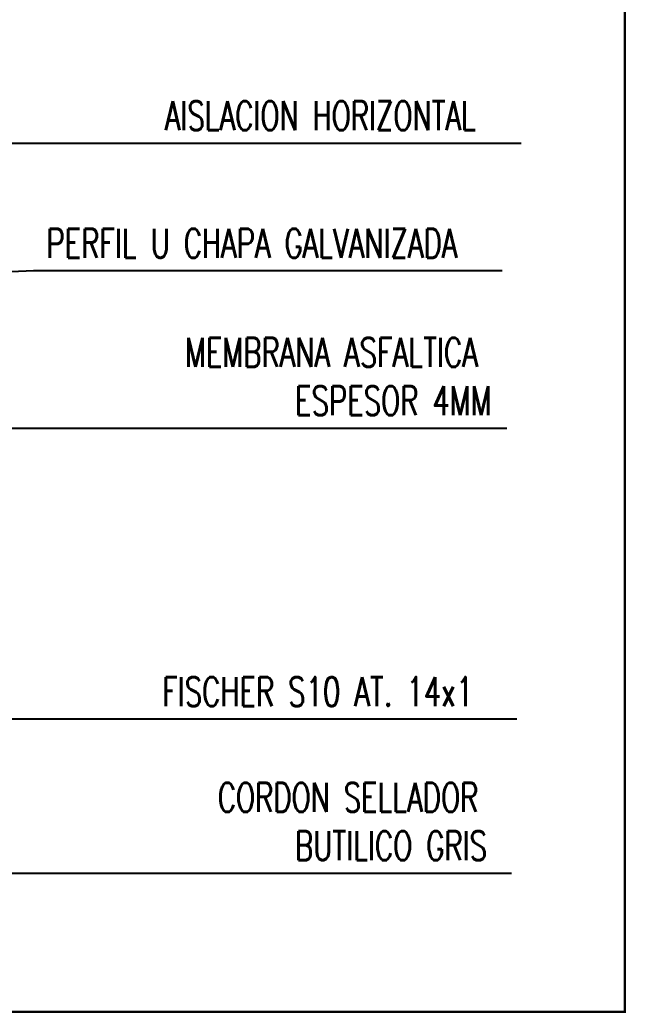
# Model space of a CAD drawing. Header units: millimetres. Extents: x -579 to 213, y -67 to 509.
# Drawn here: x -492.9 to -469.16, y 243.42 to 282.28 of the extents above; entities that cross this region are included whole.
import ezdxf

# ---------------------------------------------------------------- set-up
doc = ezdxf.new("R2010")
doc.units = ezdxf.units.MM
doc.header["$LTSCALE"] = 0.1
for name, color, linetype in [('D-01', 1, 'Continuous'), ('D-CUADRO', 252, 'Continuous'), ('D-TXT', 7, 'Continuous')]:
    doc.layers.add(name, color=color, linetype=linetype)
doc.styles.add('ROMANS', font='romans.shx', dxfattribs={"width": 0.7})
doc.dimstyles.new('FLECHAS-DET-1-5', dxfattribs={"dimscale": 0.035, "dimtxt": 180, "dimasz": 250, "dimexe": 50, "dimexo": 200, "dimgap": 80, "dimtad": 1, "dimdec": 3, "dimzin": 0, "dimdsep": 46, "dimtxsty": 'ROMANS', "dimblk1": 'OBLIQUE', "dimblk2": 'OBLIQUE', "dimsah": 1, "dimcen": 0.09, "dimdle": 20, "dimclrd": 256, "dimclre": 8, "dimclrt": 7, "dimadec": 0, "dimazin": 0, "dimtfac": 1, "dimtdec": 3, "dimtmove": 1, "dimatfit": 1, "dimfxl": 1, "dimtolj": 1, "dimtzin": 0, "dimarcsym": 0})

# ---------------------------------------------------------------- blocks, each defined once
blk = doc.blocks.new('_OBLIQUE')
at = {"color": 0, "linetype": 'ByBlock'}
blk.add_line((-0.5, -0.5), (0.5, 0.5), dxfattribs=at)
blk = doc.blocks.new('CORTE CONG')
at = {"layer": 'D-TXT', "char_height": 6.3, "attachment_point": 7, "style": 'ROMANS'}
for s, insert in [('AISLACION HORIZONTAL', (455.18, -448.61)), ('PERFIL U CHAPA GALVANIZADA', (429.42, -476.33)), ('\\pi-70.77;MEMBRANA ASFALTICA\\P\\pi-46.83;ESPESOR 4MM', (530.34, -510.55)), ('FISCHER S10 AT. 14x1', (454.6, -573.78)), ('\\pi-62.79;CORDON SELLADOR\\P\\pi-45.99;BUTILICO GRIS', (529.47, -607.29))]:
    blk.add_mtext(s, dxfattribs=dict(at, insert=insert))
at = {"layer": 'D-01'}
blk.add_leader([(405.24, -451.48), (425.51, -451.41), (532.65, -451.41)], dimstyle='FLECHAS-DET-1-5', override={"dimgap": 80, "dimtad": 1}, dxfattribs=at)
at = {"layer": 'D-01', "annotation_type": 0, "has_hookline": 1, "hookline_direction": 0}
for points, text_width in [([(246.7, -486.54), (426.62, -479.13)], 101.43), ([(149.18, -499.33), (275.91, -610.09), (467.3, -610.09)], 62.79), ([(396.8, -513.35), (417.28, -513.35), (458.29, -513.35)], 70.77), ([(181.48, -517.99), (268.69, -576.58), (455.62, -576.58)], 75.6)]:
    blk.add_leader(points, dimstyle='FLECHAS-DET-1-5', override={"dimgap": 80, "dimtad": 1}, dxfattribs=dict(at, text_width=text_width))

msp = doc.modelspace()

# ---------------------------------------------------------------- linework, layer by layer
at = {"layer": 'D-CUADRO', "const_width": 0.1}
msp.add_lwpolyline([(-569.21, 363.467), (-469.21, 363.467), (-469.21, 243.467), (-569.21, 243.467), (-569.21, 363.467)], dxfattribs=at)

# ---------------------------------------------------------------- block references
at = {"xscale": 0.1799999999998362, "yscale": 0.1799999999998362, "zscale": 0.1799999999998362}
msp.add_blockref('CORTE CONG', (-569.152, 358.713), dxfattribs=at)

doc.saveas('drawing.dxf')
